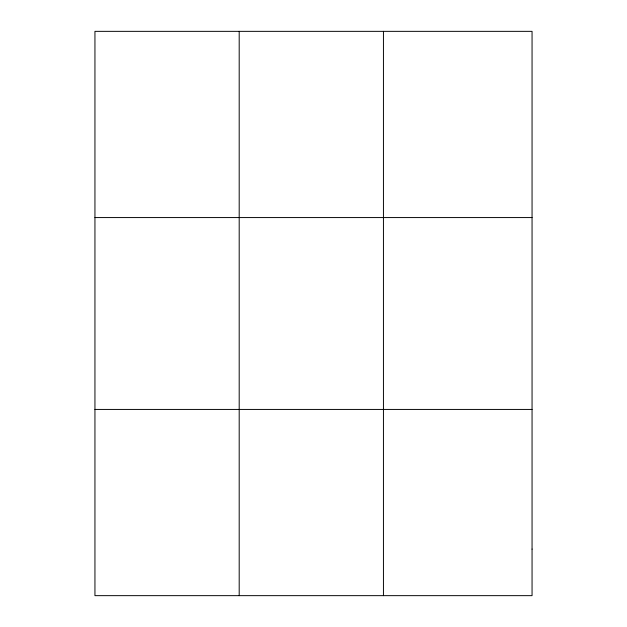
<?xml version="1.0" encoding="UTF-8"?>
<svg xmlns="http://www.w3.org/2000/svg" width="627" height="627" viewBox="0 0 627 627"><rect width="100%" height="100%" fill="white"/><g stroke="black" fill="none" stroke-linecap="round" stroke-linejoin="round"><path stroke-width="0.94" d="M239.193 595.65L239.193 31.35M383.442 595.65L383.442 31.35M94.943 217.569L532.057 217.569M94.943 409.431L532.057 409.431M532.057 549.095L532.057 595.65L94.943 595.65L94.943 31.35L532.057 31.35L532.057 549.095"/></g></svg>
